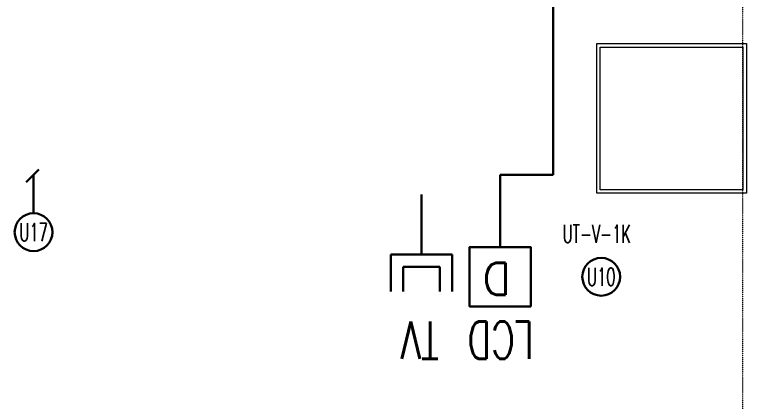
# Model space of a CAD drawing. Extents: x -1439 to 34962, y -872 to 8330.
# Drawn here: x 18072.1 to 18482.8, y 1593.9 to 1810.6 of the extents above; entities that cross this region are included whole.
import ezdxf
from ezdxf.enums import TextEntityAlignment as Align

# ---------------------------------------------------------------- set-up
doc = ezdxf.new("R2010")
doc.units = 0
doc.linetypes.add('DOT2', pattern=[0.125, 0, -0.125])
doc.layers.get('0').update_dxf_attribs({"color": 9, "lineweight": 9})
for name, color, linetype, lineweight in [('01', 9, 'Continuous', 9), ('14', 9, 'Continuous', 9), ('20', 9, 'DOT2', 9), ('E-DATA LCD EKRAN', 7, 'Continuous', 30), ('E-DATA PRİZİ (RJ45)', 7, 'Continuous', 30), ('E-KABLO', 7, 'Continuous', 30), ('E-YAZI', 7, 'Continuous', 30)]:
    doc.layers.add(name, color=color, linetype=linetype, lineweight=lineweight)
doc.styles.add('E-YAZI', font='txttw.shx')

# ---------------------------------------------------------------- blocks, each defined once
blk = doc.blocks.new('p-kolon-80x80-vw')
at = {"layer": '01'}
blk.add_lwpolyline([(-40, -40), (-40, 40), (40, 40), (40, -40)], close=True, dxfattribs=at)
blk = doc.blocks.new('E-LCD+TV')
at = {"layer": 'E-DATA PRİZİ (RJ45)', "color": 1}
for p, q in [((38.46, 77.49), (38.46, 48)), ((48.29, 77.49), (48.29, 57.83)), ((77.78, 77.49), (77.78, 57.83)), ((87.61, 77.49), (87.61, 48)), ((48.29, 57.83), (77.78, 57.83)), ((38.46, 48), (87.61, 48)), ((63.03, 48), (63.03, 0)), ((0, 0), (0, 41.99))]:
    blk.add_line(p, q, dxfattribs=at)
blk.add_lwpolyline([(-24.58, 89.56), (24.58, 89.56), (24.58, 41.99), (-24.58, 41.99)], close=True, dxfattribs=at)
at = {"layer": 'E-DATA PRİZİ (RJ45)', "color": 1, "style": 'E-YAZI'}
blk.add_text('D', height=25.6, dxfattribs=at).set_placement((-8.79, 54.59))
at = {"layer": 'E-YAZI', "color": 1, "style": 'E-YAZI', "width": 0.7}
for s, p in [('LCD', (-26.97, 101.57)), ('TV', (49.03, 101.57))]:
    blk.add_text(s, height=30, dxfattribs=at).set_placement(p)

msp = doc.modelspace()

# ---------------------------------------------------------------- linework, layer by layer
at = {"layer": '14'}
msp.add_lwpolyline([(18398.84, 1794.5), (18482.84, 1794.5), (18482.84, 1710.5), (18398.84, 1710.5)], close=True, dxfattribs=at)
at = {"layer": '20'}
msp.add_lwpolyline([(18480.84, 394.5), (18480.84, 3110.5)], dxfattribs=at)
at = {"layer": 'E-KABLO', "color": 4, "ltscale": 40}
for p, q in [((18374.32, 1720.88), (18374.32, 2429.63)), ((18344.65, 1709.73), (18344.65, 1720.88)), ((18374.32, 1720.88), (18344.65, 1720.88))]:
    msp.add_line(p, q, dxfattribs=at)
at = {"layer": 'E-KABLO', "color": 20, "linetype": 'Continuous'}
for p, q in [((18085.74, 1723.85), (18078.63, 1716.82)), ((18082.73, 1699.32), (18082.73, 1720.88))]:
    msp.add_line(p, q, dxfattribs=at)
for centre in [(18082.73, 1688.7), (18401.37, 1663.69)]:
    msp.add_circle(centre, 10.61, dxfattribs=at)

# ---------------------------------------------------------------- block references
msp.add_blockref('p-kolon-80x80-vw', (18440.84, 1752.5))
at = {"layer": 'E-DATA LCD EKRAN', "color": 1, "xscale": 0.7, "yscale": 0.7, "zscale": 0.7, "rotation": 180}
msp.add_blockref('E-LCD+TV', (18344.65, 1709.73), dxfattribs=at)

# ---------------------------------------------------------------- texts
at = {"layer": 'E-KABLO', "color": 20, "linetype": 'Continuous', "style": 'E-YAZI', "width": 0.6}
for s, p in [('U17', (18082.73, 1688.7)), ('U10', (18401.37, 1663.69))]:
    msp.add_text(s, height=10, dxfattribs=at).set_placement(p, align=Align.MIDDLE_CENTER)
at = {"layer": 'E-YAZI', "color": 20, "style": 'E-YAZI', "width": 0.6}
msp.add_text('UT-V-1K', height=10, dxfattribs=at).set_placement((18379.67, 1682.76, 0))

doc.saveas('drawing.dxf')
